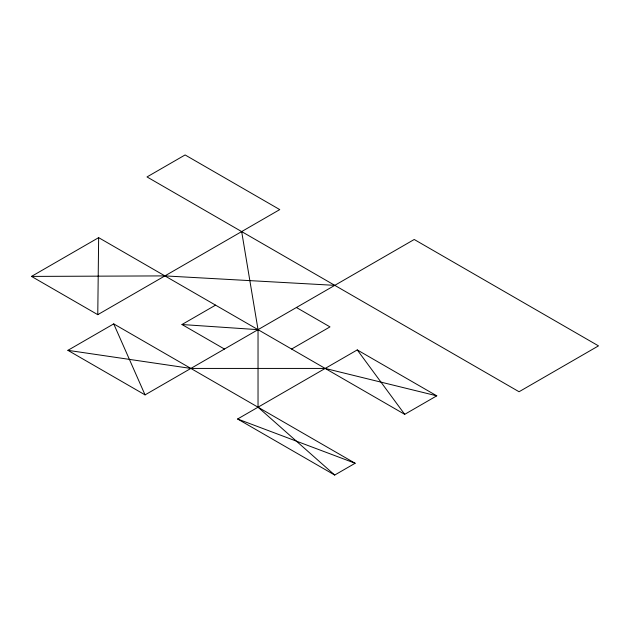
<?xml version="1.0" encoding="UTF-8"?>
<svg xmlns="http://www.w3.org/2000/svg" width="630" height="630" viewBox="0 0 630 630"><rect width="100%" height="100%" fill="white"/><g stroke="black" fill="none" stroke-linecap="round" stroke-linejoin="round"><path stroke-width="0.94" d="M97.768 314.669L98.65 237.644L404.704 414.343L436.771 395.829L357.249 349.918L237.605 418.997L334.703 475.051L355.131 463.263L113.723 323.883L67.898 350.335L145.057 394.884L414.225 239.487L598.5 345.87L519.057 391.742L147.011 176.935L185.102 154.948L279.759 209.593L97.768 314.669L31.5 276.412L98.65 237.644M224.453 349.044L181.976 324.521L215.555 305.141M291.603 349.044L329.986 326.891L296.407 307.503M31.5 276.412L164.918 275.901L334.782 285.351M181.976 324.521L258.032 329.663L258.032 407.201L334.703 475.051M67.898 350.335L190.882 368.432L325.182 368.432L436.771 395.829M237.605 418.997L355.131 463.263M357.249 349.918L404.704 414.343M113.723 323.883L145.057 394.884M241.668 231.588L258.032 329.663"/></g></svg>
